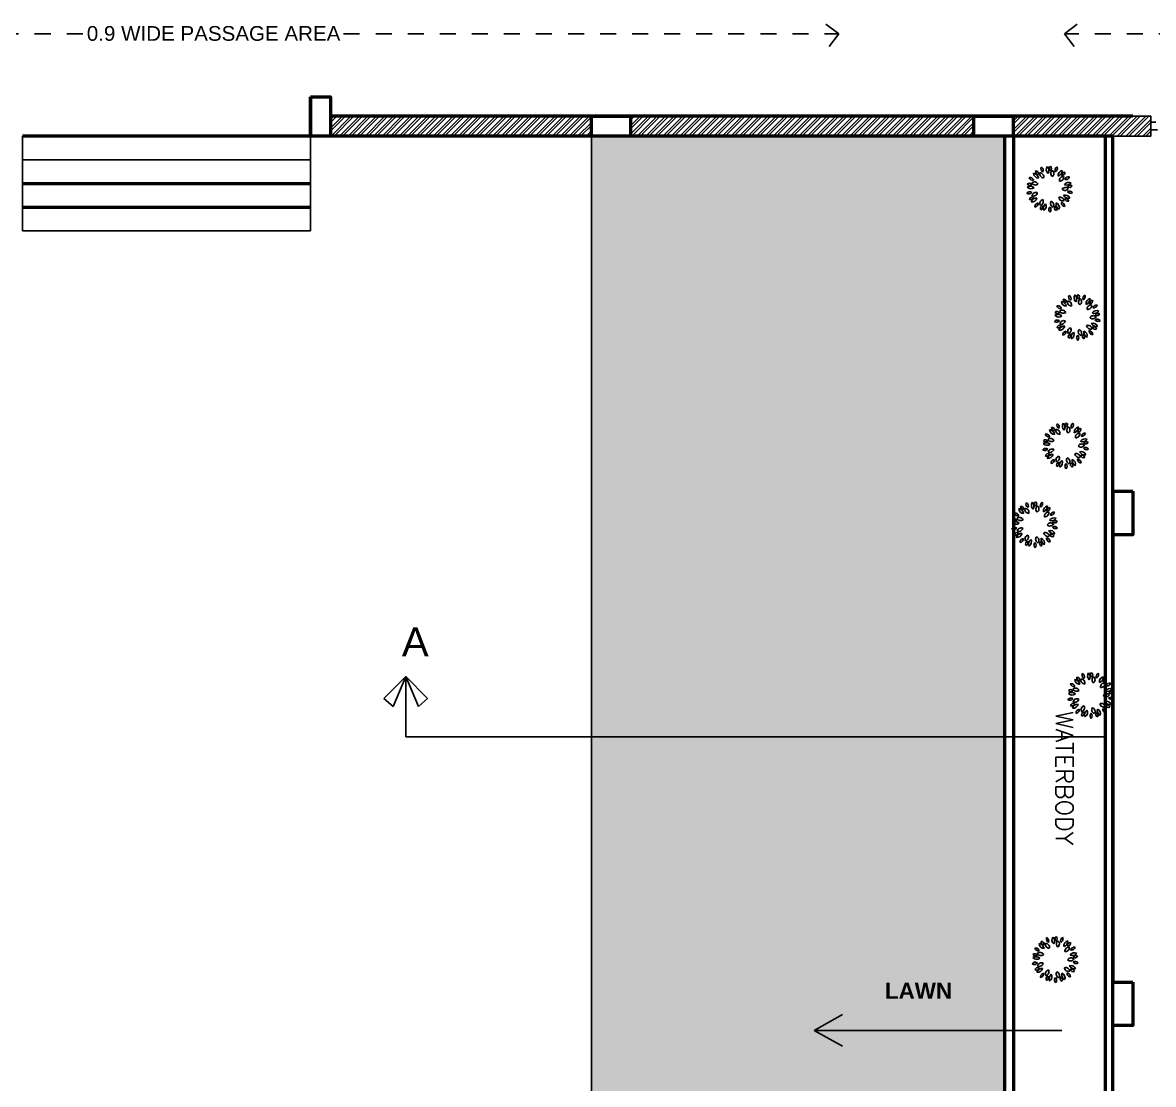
# Model space of a CAD drawing. Header units: millimetres. Extents: x 1521 to 3683, y 1649 to 3322.
# Drawn here: x 1606.5 to 1613.56, y 1661.38 to 1668 of the extents above; entities that cross this region are included whole.
import ezdxf
from ezdxf.enums import TextEntityAlignment as Align

# ---------------------------------------------------------------- set-up
doc = ezdxf.new("R2010")
doc.units = ezdxf.units.MM
doc.header["$LTSCALE"] = 0.1
doc.linetypes.add('DASHED2', pattern=[0.375, 0.25, -0.125])
doc.layers.add('4', color=6, linetype='Continuous')
doc.layers.add('HA', color=74, linetype='Continuous')
doc.layers.add('COL', color=1, linetype='Continuous', lineweight=50)
doc.layers.add('WALL', color=7, linetype='Continuous', lineweight=50)
doc.styles.add('STYLE1', font='arialbd.ttf')
doc.styles.add('style3', font='simplex.shx')
doc.styles.add('WORKING', font='ARIALN.TTF')

# ---------------------------------------------------------------- blocks, each defined once
blk = doc.blocks.new('AH19E')
for centre, radius, start, end in [((-0.0238410589518026, 0.4455500046024099), 0.0886985432731859, 151.7015353360427, 229.7405671459406), ((-0.1412029698258266, 0.4233295783633368), 0.0753138687012274, 322.8639188083236, 58.57818367365975), ((-0.3831954899942502, 0.2348061167867854), 0.0753138687012274, 2.863918808323603, 98.57818367365977), ((-0.3075740650529042, 0.3272667329292744), 0.0886985432731859, 191.7015353360428, 269.7405671459406), ((-0.1753117576008663, 0.372367653530091), 0.107924276528057, 170.7089921054097, 259.10644217024), ((-0.3229128080420196, 0.2693701764801517), 0.1272399254962901, 358.6570906337551, 71.15834364189467), ((-0.1661893484415486, 0.4095145021565261), 0.0681332761294435, 163.4612985024885, 255.4329496141703), ((-0.2360486241523176, 0.370075088343583), 0.0590097100058449, 333.3114501221481, 85.58279799451168), ((-0.0636535242665559, 0.3416146486997604), 0.092567174151381, 160.5035450346598, 255.3284718856752), ((-0.1616968694142997, 0.289668291574344), 0.083539456962043, 333.2487959694927, 82.58322095084212), ((0.1064680595882237, 0.3950827417429536), 0.107924276528057, 130.7089921054097, 219.10644217024), ((-0.0728064069990069, 0.4110582232242451), 0.1272399254962901, 318.6570906337551, 31.15834364189467), ((0.1373337644618005, 0.4176751071354376), 0.0681332761294435, 123.4612985024885, 215.4329496141702), ((0.1722355782985687, 0.2997520442586392), 0.092567174151381, 120.5035450346597, 215.3284718856752), ((0.0584672880358994, 0.4323674401966855), 0.0590097100058449, 293.311450122148, 45.58279799451165), ((0.0637395437806845, 0.3229798735119402), 0.083539456962043, 293.2487959694926, 42.58322095084213), ((0.2695420550880954, 0.3537801867350936), 0.0886985432731859, 111.7015353360428, 189.7405671459405), ((0.1653546007582918, 0.4121971348067748), 0.0753138687012274, 282.8639188083236, 18.57818367365972), ((0.3369248999515548, 0.2313589336117729), 0.107924276528057, 90.70899210540966, 179.1064421702401), ((0.2098615325521678, 0.3588322682771832), 0.1272399254962901, 278.6570906337551, 351.1583436418947), ((0.3750914941774681, 0.2288255969760939), 0.0681332761294435, 83.46129850248845, 175.4329496141702), ((0.324120317818597, 0.2907749710138887), 0.0590097100058449, 253.311450122148, 5.582797994511651), ((-0.4473919700831175, -0.0651610268978402), 0.0753138687012274, 42.8639188083236, 138.5781836736597), ((-0.4234301059041174, 6.55399635434e-05), 0.1272399254962901, 38.6570906337551, 111.1583436418946), ((-0.3765666434774175, 0.1738423113711178), 0.107924276528057, 210.7089921054097, 299.1064421702402), ((-0.4216201502131299, 0.1330451992107555), 0.0590097100058449, 13.31145012214801, 125.5827979945117), ((-0.3934560067718848, 0.2081622198456898), 0.0681332761294435, 203.4612985024885, 295.4329496141703), ((-0.3129789088852704, 0.1192424059845507), 0.083539456962043, 13.24879596949257, 122.5832209508421), ((-0.2712638238444924, 0.2220566717442125), 0.092567174151381, 200.5035450346598, 295.3284718856752), ((0.3260283510899171, 0.1160568364430219), 0.092567174151381, 80.50354503465977, 175.3284718856751), ((0.2578461276134476, 0.2035902927163988), 0.083539456962043, 253.2487959694925, 2.583220950842076), ((0.408225446706638, -0.0421955813653767), 0.107924276528057, 50.70899210540971, 139.1064421702399), ((0.3928275402868166, 0.1371294165728614), 0.1272399254962901, 238.6570906337551, 311.1583436418947), ((0.4352980573894456, 0.0948973970953375), 0.0886985432731859, 71.70153533604275, 149.7405671459405), ((0.3930355274351314, 0.2066177803790197), 0.0753138687012274, 242.8639188083236, 338.5781836736597), ((-0.4488951362436639, 0.0542764293495566), 0.0886985432731859, 231.7015353360428, 309.7405671459406), ((-0.4114163105841726, -0.1678133078385144), 0.0590097100058449, 53.31145012214799, 165.5827979945116), ((-0.4381256151245907, -0.0921667692018673), 0.0681332761294435, 243.4612985024885, 335.4329496141703), ((-0.3273251397768035, -0.27084505406674), 0.1272399254962901, 78.65709063375512, 151.1583436418946), ((-0.4031272003194318, -0.1076010708929971), 0.107924276528057, 250.7089921054097, 339.10644217024), ((-0.3193200269015506, -0.1085536170285195), 0.083539456962043, 53.2487959694926, 162.5832209508421), ((-0.3534521539695561, -0.0029793803114444), 0.092567174151381, 240.5035450346598, 335.3284718856752), ((-0.1777531440602615, -0.2871314868098125), 0.083539456962043, 93.24879596949259, 202.5832209508421), ((-0.2717616815352812, -0.2281966378213838), 0.092567174151381, 280.5035450346598, 15.32847188567515), ((0.2459287238307297, -0.2245261911302805), 0.083539456962043, 173.2487959694926, 282.5832209508421), ((0.171564816380851, -0.3068725985940546), 0.092567174151381, 0.5035450346598049, 95.32847188567516), ((0.3257634465117007, -0.1235179455252364), 0.092567174151381, 40.50354503465976, 135.3284718856751), ((0.3297982541844249, -0.0126367394113913), 0.083539456962043, 213.2487959694925, 322.5832209508421), ((0.2870073814410716, -0.297581605380401), 0.107924276528057, 10.70899210540965, 99.10644217024), ((0.3904797876020893, -0.1503131038043648), 0.1272399254962901, 198.6570906337551, 271.1583436418947), ((0.3958678724011406, -0.2099642298417166), 0.0886985432731859, 31.70153533604279, 109.7405671459405), ((0.435305374208838, -0.0972156204516068), 0.0753138687012274, 202.8639188083235, 298.5781836736597), ((0.4358343567000702, -0.0686692437157035), 0.0681332761294435, 43.46129850248848, 135.4329496141702), ((0.4366084602661431, 0.0115503706037998), 0.0590097100058449, 213.311450122148, 325.5827979945117), ((-0.3037541636731476, -0.3362138925585896), 0.0753138687012274, 82.86391880832356, 178.5781836736597), ((-0.3816785727394745, -0.2456857094075531), 0.0886985432731859, 271.7015353360428, 349.7405671459406), ((-0.2102115954039618, -0.3917253937106579), 0.0590097100058449, 93.31145012214796, 205.5827979945117), ((-0.2792967674322426, -0.3509451930876821), 0.0681332761294435, 283.4612985024887, 15.43294961417022), ((-0.0795664914185181, -0.4165995276998731), 0.1272399254962901, 118.657090633755, 191.1583436418947), ((-0.2425654483959079, -0.3402720068115741), 0.107924276528057, 290.7089921054097, 19.10644217024007), ((-0.0194917967310175, -0.4515238316962498), 0.0753138687012274, 122.8639188083236, 218.5781836736599), ((-0.1373757517430931, -0.4322640647878873), 0.0886985432731859, 311.7015353360428, 29.74056714594054), ((0.0454810219816864, -0.3329326333478093), 0.083539456962043, 133.2487959694925, 242.5832209508421), ((-0.0644162865355611, -0.3482134428340942), 0.092567174151381, 320.5035450346597, 55.32847188567521), ((0.0878480731043965, -0.433920104871504), 0.0590097100058449, 133.311450122148, 245.5827979945116), ((0.0087127533042803, -0.4470877514686438), 0.0681332761294435, 323.4612985024885, 55.43294961417029), ((0.2039168140618131, -0.3689977428875863), 0.1272399254962901, 158.6570906337551, 231.1583436418947), ((0.0299899842357263, -0.4153011796297508), 0.107924276528057, 330.7089921054097, 59.10644217024003), ((0.2723856101511046, -0.3571360425557941), 0.0753138687012274, 162.8639188083236, 258.5781836736597), ((0.169701321865432, -0.4181565507315101), 0.0886985432731859, 351.7015353360428, 69.7405671459406), ((0.3432972633745521, -0.2746540670050308), 0.0590097100058449, 173.3114501221479, 285.5827979945117), ((0.2911400913726538, -0.3356082725804299), 0.0681332761294435, 3.461298502488473, 95.43294961417021)]:
    blk.add_arc(centre, radius, start, end)
blk = doc.blocks.new('FT3')
at = {"xscale": 84, "yscale": 84, "zscale": 9, "rotation": 210}
blk.add_blockref('AH19E', (-2.292774872354812, -2.572625740444891), dxfattribs=at)
blk = doc.blocks.new('TR6')
blk.add_blockref('FT3', (2.439841742523865, 1.017941783929187))

msp = doc.modelspace()

# ---------------------------------------------------------------- hatches: boundary and pattern name
h = msp.add_hatch()
h.set_pattern_fill('STEEL', color=256, scale=0.0118147657224356, style=0)
h.set_pattern_definition([(45, (959.4375745897066, 807.4665025753153), (-0.026524905549475, 0.026524905549475), []), (45, (959.4375745897066, 807.4852585158992), (-0.026524905549475, 0.026524905549475), [])])
h.paths.add_polyline_path([(1604.524428429404, 1667.424965109254), (1606.141751709148, 1667.424965109254), (1606.141751709148, 1667.293445518021), (1604.524428429404, 1667.293445518021)])
h.paths.add_polyline_path([(1608.422932493345, 1667.415483311619), (1610.05010307442, 1667.415483311619), (1610.05010307442, 1667.293445518021), (1608.422932493345, 1667.293445518021)])
h.paths.add_polyline_path([(1610.294178661555, 1667.418195262577), (1612.436619926668, 1667.418195262577), (1612.436619926668, 1667.293445518035), (1610.294178661555, 1667.293445518035)])
h = msp.add_hatch()
h.set_pattern_fill('STEEL', color=256, scale=0.0118147657224356, style=0)
h.set_pattern_definition([(45, (0, 93.147763659779), (-0.0265249055494751, 0.0265249055494751), []), (45, (0, 93.16651960036334), (-0.0265249055494751, 0.0265249055494751), [])])
h.paths.add_polyline_path([(1612.680695513803, 1667.418195262578), (1613.540409246669, 1667.418195262578), (1613.540409246669, 1667.293445518035), (1612.680695513803, 1667.293445518035)])
h = msp.add_hatch()
h.set_pattern_fill('GRASS', color=3, scale=0.00625, style=0)
h.set_pattern_definition([(90, (856.353478057235, 936.1076388462812), (-0.112253125, 0.112253125), [0.029765625, -0.194740625]), (45, (856.353478057235, 936.1076388462812), (-0.1122532015133644, 0.1122532015133644), [0.029765625, -0.128984375]), (135, (856.353478057235, 936.1076388462812), (-0.1122532015133644, -0.1122532015133644), [0.029765625, -0.128984375])])
h.paths.add_polyline_path([(1610.05010307442, 1667.293445518021), (1612.629644522934, 1667.293445518021), (1612.629644522934, 1659.834610429519), (1614.897063703736, 1659.834610429519), (1614.984624507818, 1659.834610429519), (1614.984624507818, 1657.260130918444), (1610.05010307442, 1657.260130918445)])

# ---------------------------------------------------------------- linework, layer by layer
at = {"linetype": 'DASHED2'}
for p, q in [((1611.593457680906, 1667.932250008195), (1611.500767316572, 1668.001440778307)), ((1613.001403428808, 1667.932250008195), (1613.094093793142, 1668.001440778307)), ((1606.876251094847, 1667.932250008195), (1603.78688139884, 1667.932250008195)), ((1608.504087984898, 1667.932250008195), (1611.593457680906, 1667.932250008195)), ((1611.593457680906, 1667.932250008196), (1611.523925696586, 1667.839815331447)), ((1616.090773124815, 1667.932250008195), (1613.001403428808, 1667.932250008195)), ((1613.001403428808, 1667.932250008196), (1613.070935413128, 1667.839815331447))]:
    msp.add_line(p, q, dxfattribs=at)
for p, q in [((1613.540409246669, 1667.418195262578), (1613.428925759538, 1667.418195262578)), ((1613.540409246669, 1667.293445518035), (1613.540409246669, 1667.418195262578)), ((1606.501192757739, 1666.702598100283), (1606.501156882425, 1667.293336385314)), ((1608.298218624122, 1666.702707232988), (1608.298218624122, 1667.293445518021)), ((1610.05010307442, 1657.260130918445), (1610.05010307442, 1667.293445518021)), ((1606.501192757739, 1666.702598100283), (1608.298218624122, 1666.702707232988)), ((1611.440074844329, 1661.714964375972), (1611.617009392443, 1661.81343564074)), ((1612.985040191834, 1661.714964375972), (1611.440074844329, 1661.714964375972)), ((1611.440074844329, 1661.714964375972), (1611.617009392443, 1661.616493111204))]:
    msp.add_line(p, q)
at = {"color": 253}
msp.add_line((1606.501165851253, 1667.145651814056), (1608.298191717636, 1667.145760946764), dxfattribs=at)
at = {"color": 0}
for p, q in [((1608.891871645086, 1663.922149014777), (1608.755568384742, 1663.784659231179)), ((1608.812927897629, 1663.734323781622), (1608.891871645086, 1663.922149014777)), ((1608.891871645086, 1663.54688525511), (1608.891871645086, 1663.922149014777)), ((1608.891871645086, 1663.922149014777), (1609.028174905429, 1663.784659231179)), ((1608.970815392543, 1663.734323781622), (1608.891871645086, 1663.922149014777)), ((1608.755568384742, 1663.784659231179), (1608.755568384742, 1663.784659231179)), ((1608.755568384742, 1663.784659231179), (1608.812927897629, 1663.734323781622)), ((1609.028174905429, 1663.784659231179), (1608.970815392543, 1663.734323781622)), ((1609.028174905429, 1663.784659231179), (1609.028174905429, 1663.784659231179)), ((1608.891871645086, 1663.54688525511), (1613.256743019579, 1663.54688525511))]:
    msp.add_line(p, q, dxfattribs=at)
for points in [[(1608.422932493345, 1667.415483311619), (1610.05010307442, 1667.415483311619), (1610.05010307442, 1667.293445518021), (1608.422932493345, 1667.293445518021)], [(1610.294178661555, 1667.418195262577), (1612.436619926668, 1667.418195262577), (1612.436619926668, 1667.293445518035), (1610.294178661555, 1667.293445518035)], [(1612.680695513803, 1667.418195262578), (1613.540409246669, 1667.418195262578), (1613.540409246669, 1667.293445518035), (1612.680695513803, 1667.293445518035)]]:
    msp.add_lwpolyline(points, close=True)
for points in [[(1613.572552103812, 1667.379927533164), (1613.540409246669, 1667.379927533164), (1613.540409246669, 1667.331713247449), (1613.582194960955, 1667.331713247449)], [(1610.05010307442, 1667.293445518021), (1612.629644522934, 1667.293445518021), (1612.629644522934, 1659.834610429519), (1614.897063703736, 1659.834610429519), (1614.984624507818, 1659.834610429519), (1614.984624507818, 1657.260130918444), (1610.05010307442, 1657.260130918445), (1610.05010307442, 1667.293445518021)]]:
    msp.add_lwpolyline(points)
at = {"layer": 'COL'}
for points in [[(1608.298182748808, 1667.537521105202), (1608.422932493345, 1667.537521105202), (1608.422932493345, 1667.293445518035), (1608.298182748808, 1667.293445518035)], [(1610.294178661555, 1667.418195262573), (1610.294178661555, 1667.293445518035), (1610.05010307442, 1667.293445518035), (1610.05010307442, 1667.418195262573)], [(1612.680695513803, 1667.418195262573), (1612.680695513803, 1667.293445518035), (1612.436619926668, 1667.293445518035), (1612.436619926668, 1667.418195262573)], [(1613.429193981137, 1665.077781576801), (1613.429193981137, 1664.806586479956), (1613.304444236599, 1664.806586479956), (1613.304444236599, 1665.077781576801)], [(1613.429193981148, 1662.01598893342), (1613.429193981148, 1661.744793836575), (1613.304444236609, 1661.744793836575), (1613.304444236609, 1662.01598893342)]]:
    msp.add_lwpolyline(points, close=True, dxfattribs=at)
at = {"layer": 'WALL'}
for p, q in [((1608.298182748808, 1667.537521105202), (1608.298182748808, 1667.293445518021)), ((1608.298182748808, 1667.537521105202), (1608.298182748808, 1667.293445518021)), ((1613.428925759534, 1667.418195262578), (1608.422932493345, 1667.418195262577)), ((1613.304176014987, 1667.293445518021), (1608.298182748808, 1667.293445518021)), ((1612.629644522934, 1659.834610429519), (1612.629644522934, 1667.293445518051)), ((1612.685088853845, 1659.890054760428), (1612.685088853845, 1667.293445518051)), ((1613.256743019579, 1660.50070441436), (1613.256743019579, 1667.293445518021)), ((1613.304176014987, 1660.535263704638), (1613.304176014987, 1667.293445518021)), ((1613.304444236599, 1665.077781576801), (1613.304444236599, 1662.01598893342))]:
    msp.add_line(p, q, dxfattribs=at)
at = {"layer": 'WALL', "color": 253, "ltscale": 3}
for p, q in [((1608.298182748808, 1667.293445518036), (1606.501156882425, 1667.293445518021)), ((1606.501174820082, 1666.997967242799), (1608.298200686465, 1666.998076375506)), ((1606.501183788911, 1666.850282671541), (1608.298209655292, 1666.850391804247))]:
    msp.add_line(p, q, dxfattribs=at)

# ---------------------------------------------------------------- block references
at = {"layer": 'HA', "xscale": 0.0034569508757158, "yscale": 0.0034569508752611, "zscale": 0.003456950875297}
for p in [(1612.907581084236, 1666.968244303085), (1613.080853538961, 1666.168396508202), (1613.007920595964, 1665.367960566296), (1612.814614738754, 1664.875241758924), (1613.164748032831, 1663.809905105827), (1612.942740078214, 1662.162000521149)]:
    msp.add_blockref('TR6', p, dxfattribs=at)

# ---------------------------------------------------------------- texts
at = {"ltscale": 0.2, "char_height": 0.0918156494055275, "width": 2.42908391346656, "attachment_point": 1, "style": 'WORKING'}
for s, insert in [('{\\f@Arial Unicode MS|b0|i0|c0|p34; 0.9 WIDE PASSAGE AREA}', (1606.86603988991, 1667.979903345609)), ('{\\f@Arial Unicode MS|b0|i0|c0|p34;\\H1.96x;A\\P\\pi0.8625;\\H0.5102x;   }', (1608.867242533465, 1664.228076264536))]:
    msp.add_mtext(s, dxfattribs=dict(at, insert=insert))
at = {"insert": (1611.88155024364, 1662.011849375288), "char_height": 0.1, "width": 1.501305471552586, "attachment_point": 1, "style": 'STYLE1'}
msp.add_mtext('LAWN', dxfattribs=at)
at = {"layer": '4', "style": 'style3'}
msp.add_text('WATERBODY', height=0.1084780387379588, rotation=270, dxfattribs=at).set_placement((1612.948060951767, 1663.289066487868), align=Align.CENTER)

doc.saveas('drawing.dxf')
